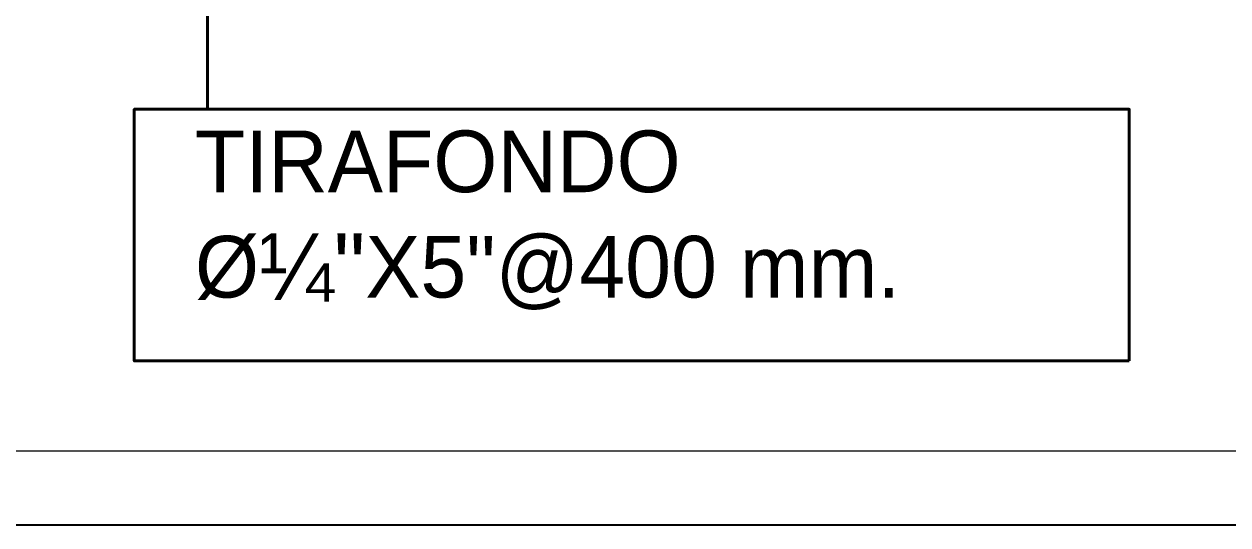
# Model space of a CAD drawing. Header units: millimetres. Extents: x 16 to 499, y 22 to 82.
# Drawn here: x 167.33 to 183.6, y 22.23 to 29 of the extents above; entities that cross this region are included whole.
import ezdxf

# ---------------------------------------------------------------- set-up
doc = ezdxf.new("R2010")
doc.units = ezdxf.units.MM
doc.layers.add('08', color=8, linetype='Continuous')
doc.layers.add('Alcantarillado', color=210, linetype='Continuous')
doc.layers.add('MUROS', color=7, linetype='Continuous', lineweight=18)

msp = doc.modelspace()

# ---------------------------------------------------------------- linework, layer by layer
at = {"layer": '08', "linetype": 'Continuous'}
msp.add_lwpolyline([(138.329, 81.63), (138.329, 22.23), (255.731, 22.23), (255.731, 81.63), (138.329, 81.63)], dxfattribs=at)
at = {"layer": 'Alcantarillado', "color": 2, "lineweight": 40}
for p, q in [((169.812, 31.235), (169.812, 27.851)), ((182.267, 24.447), (168.82, 24.447))]:
    msp.add_line(p, q, dxfattribs=at)
msp.add_lwpolyline([(182.267, 24.447), (168.82, 24.447), (168.82, 27.851), (182.267, 27.851)], close=True, dxfattribs=at)
at = {"layer": 'MUROS', "color": 4, "linetype": 'Continuous', "lineweight": 0}
msp.add_lwpolyline([(140.814, 80.63), (140.814, 23.23), (254.483, 23.23), (254.483, 80.63)], close=True, dxfattribs=at)

# ---------------------------------------------------------------- texts
at = {"layer": 'Alcantarillado', "color": 2, "lineweight": 40, "insert": (169.641, 27.563), "char_height": 0.8337, "width": 16.60486, "attachment_point": 1}
msp.add_mtext('\\A1;TIRAFONDO \\P%%C{\\A0;\\H1.0833x;¼"}X5"@400 mm.', dxfattribs=at)

doc.saveas('drawing.dxf')
